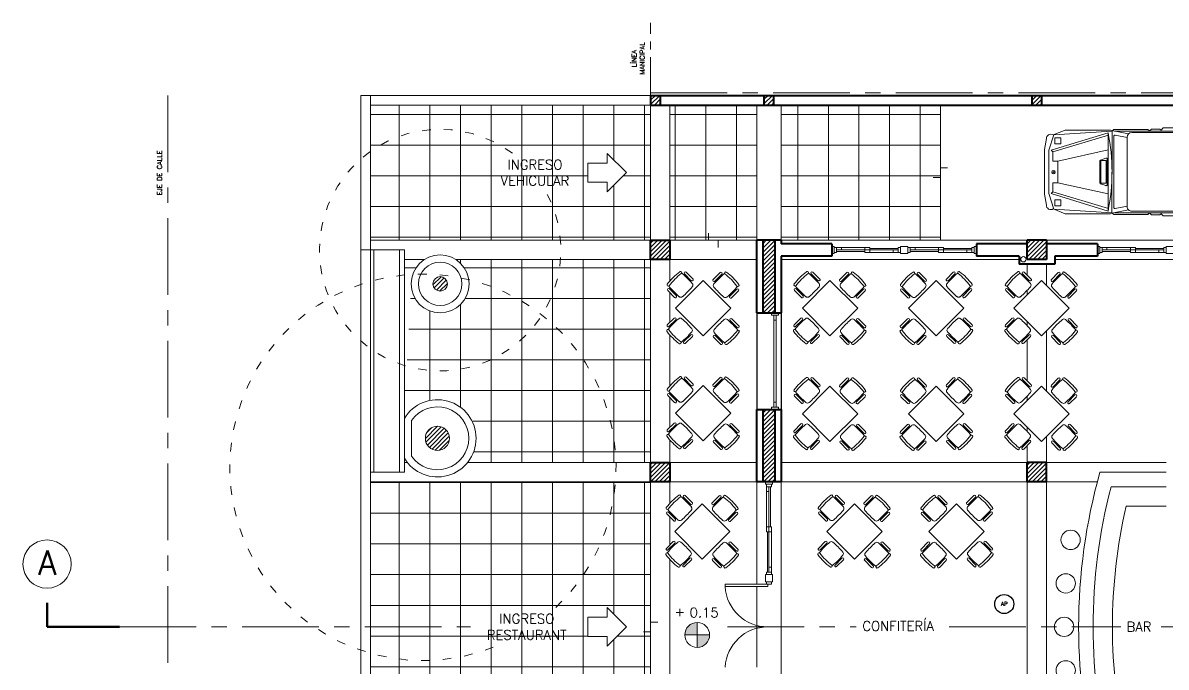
# Model space of a CAD drawing. Extents: x 1018 to 1352, y -109 to 184.
# Drawn here: x 1019.65 to 1043.32, y 116.91 to 130.24 of the extents above; entities that cross this region are included whole.
import ezdxf

# ---------------------------------------------------------------- set-up
doc = ezdxf.new("R2010")
doc.units = 0
doc.header["$LTSCALE"] = 0.5
doc.linetypes.add('ACAD_ISO03W100', pattern=[30, 12, -18])
doc.linetypes.add('CENTER', pattern=[50.8, 31.75, -6.35, 6.35, -6.35])
doc.layers.get('0').update_dxf_attribs({"linetype": 'CONTINUOUS'})
doc.layers.add('Cableado', color=100, linetype='CONTINUOUS')
for name, color, linetype, lineweight in [('Carpintería', 55, 'CONTINUOUS', 20), ('Detalles 01', 8, 'CONTINUOUS', 9), ('Equipamiento fijo', 31, 'CONTINUOUS', 13), ('Equipamiento movil', 33, 'CONTINUOUS', 9), ('Muros corte', 7, 'CONTINUOUS', 40), ('Muros vista', 253, 'CONTINUOUS', 25), ('Pisos', 252, 'CONTINUOUS', 18), ('Proyección', 4, 'ACAD_ISO03W100', 18), ('Punta 01', 6, 'CONTINUOUS', 9), ('Punta 015', 64, 'CONTINUOUS', 13), ('Punta 02', 11, 'CONTINUOUS', 20), ('Punta 05', 52, 'CONTINUOUS', 50), ('Tratamiento pisos', 251, 'CONTINUOUS', 9), ('Vehículos', 155, 'CONTINUOUS', 13), ('Vidrios', 147, 'CONTINUOUS', 13)]:
    doc.layers.add(name, color=color, linetype=linetype, lineweight=lineweight)
doc.styles.add('Texto 1 mm', font='simplex.shx', dxfattribs={"height": 0.1})
doc.styles.add('Texto 2 mm', font='simplex.shx', dxfattribs={"height": 0.2})
doc.styles.add('Texto 5 mm', font='simplex.shx', dxfattribs={"height": 0.5})
pattern_1 = [(0, (10.8031, -2.4661), (1e-16, 0.635), []), (90, (10.8031, -2.4661), (-0.635, 2e-16), [])]
pattern_2 = [(45, (10.88055, -3.54249), (-0.0449012806, 0.0449012806), [])]

# ---------------------------------------------------------------- blocks, each defined once
blk = doc.blocks.new('A$C30F00F99')
for p, q in [((0.065, 1.448), (0.065, 3.9)), ((1.704, 3.95), (0.115, 3.95)), ((1.754, 1.448), (1.754, 3.9)), ((0.093, 3.668), (0.093, 1.807)), ((1.626, 3.768), (0.193, 3.768)), ((1.726, 3.668), (1.726, 1.807)), ((0.122, 1.736), (0.054, 1.395)), ((0.198, 1.707), (0.152, 1.458)), ((1.626, 1.707), (0.193, 1.707)), ((1.621, 1.707), (1.667, 1.458)), ((1.697, 1.736), (1.765, 1.395)), ((1.647, 1.435), (0.172, 1.435)), ((1.765, 1.395), (0.056, 1.399)), ((0.495, 0.168), (0.152, 1.323)), ((1.144, 1.274), (0.676, 1.274)), ((0.676, 1.274), (0.676, 1.166)), ((1.134, 0.274), (1.367, 1.319)), ((1.144, 1.166), (1.144, 1.274)), ((1.326, 0.168), (1.669, 1.323)), ((1.72, 1.313), (1.36, 0.134)), ((0.676, 1.166), (1.144, 1.166)), ((0.33, 0.336), (0.205, 0.336)), ((0.205, 0.336), (0.205, 0.209)), ((0.33, 0.209), (0.33, 0.336)), ((1.134, 0.274), (0.687, 0.274)), ((1.134, 0.168), (1.134, 0.274)), ((1.489, 0.209), (1.489, 0.336)), ((1.489, 0.336), (1.614, 0.336)), ((1.614, 0.336), (1.614, 0.209)), ((0.205, 0.209), (0.33, 0.209)), ((0.915, 0.184), (0.885, 0.206)), ((0.915, 0.184), (0.944, 0.206)), ((0.915, 0.148), (0.915, 0.184)), ((1.326, 0.168), (1.134, 0.168)), ((1.36, 0.134), (1.326, 0.168)), ((1.614, 0.209), (1.489, 0.209))]:
    blk.add_line(p, q)
for points in [[(0, 3.918), (0, 2.454), (0.044, 2.417), (0.023, 2.383), (0.023, 2.211), (0.06, 2.172), (0.031, 2.135), (0.031, 1.436), (0.058, 1.402), (0.043, 1.368), (0.043, 0.425), (0.145, 0.177, 0.590762), (0.221, 0.036), (0.448, 0), (1.372, 0), (1.598, 0.036, 0.590762), (1.675, 0.177), (1.776, 0.425), (1.776, 1.368), (1.762, 1.402), (1.789, 1.436), (1.789, 2.135), (1.76, 2.172), (1.796, 2.211), (1.796, 2.383), (1.775, 2.417), (1.819, 2.454), (1.819, 3.918, 0.468554), (1.737, 4.009), (0.082, 4.009, 0.468554)], [(0.387, 3.906, -0.414214), (0.407, 3.926), (0.83, 3.926, -0.414214), (0.85, 3.906), (0.85, 3.823, -0.414214), (0.83, 3.803), (0.407, 3.803, -0.414214), (0.387, 3.823)], [(1.432, 3.906, 0.414214), (1.412, 3.926), (0.99, 3.926, 0.414214), (0.97, 3.906), (0.97, 3.823, 0.414214), (0.99, 3.803), (1.412, 3.803, 0.414214), (1.432, 3.823)], [(0.645, 1.295), (0.841, 1.295), (0.98, 1.295), (1.176, 1.295, -0.515671), (1.195, 1.269), (1.157, 1.159, -0.319548), (1.138, 1.145), (0.962, 1.145), (0.859, 1.145), (0.683, 1.145, -0.319548), (0.664, 1.159), (0.626, 1.269, -0.515671)]]:
    blk.add_lwpolyline(points, format="xyb", close=True)
for points in [[(1.485, 3.768), (1.485, 3.95)], [(1.695, 3.74), (1.754, 3.855)], [(1.754, 3.688), (1.754, 3.756), (1.723, 3.692)], [(1.754, 2.412), (1.775, 2.417)], [(0.064, 1.395), (0.141, 0.189), (0.461, 0.086)], [(0.101, 1.313), (0.461, 0.134), (0.495, 0.168), (0.687, 0.168), (0.687, 0.274), (0.454, 1.319)], [(1.72, 1.313), (0.101, 1.313)], [(1.757, 1.395), (1.68, 0.189), (1.36, 0.086)], [(1.36, 0.086), (0.461, 0.086)]]:
    blk.add_lwpolyline(points)
blk.add_lwpolyline([(1.72, 1.313, 0.103517), (0.101, 1.313, -1.887166)], format="xyb")
blk.add_circle((0.915, 0.184), 0.0367)
for centre, radius, start, end in [((0.115, 3.9), 0.05, 90, 180), ((1.704, 3.9), 0.05, 0, 90), ((0.193, 3.668), 0.1, 90, 180), ((1.626, 3.668), 0.1, 0, 90), ((0.193, 1.807), 0.1, 180, 270), ((1.626, 1.807), 0.1, 270, 0), ((0.172, 1.455), 0.02, 169.5085, 270), ((1.647, 1.455), 0.02, 270, 10.4915)]:
    blk.add_arc(centre, radius, start, end)
blk = doc.blocks.new('Mesa con sillas')
at = {"layer": 'Equipamiento movil'}
for p, q in [((-0.574, -0.028), (-0.001, 0.545)), ((-0.394, 0.665), (-0.251, 0.523)), ((-0.217, 0.557), (-0.359, 0.7)), ((-0.34, 0.612), (-0.357, 0.595)), ((-0.305, 0.576), (-0.321, 0.56)), ((-0.001, 0.545), (0.572, -0.028)), ((0.362, 0.708), (0.22, 0.565)), ((0.254, 0.531), (0.397, 0.674)), ((0.324, 0.568), (0.307, 0.584)), ((0.36, 0.604), (0.343, 0.62)), ((-0.739, 0.32), (-0.596, 0.178)), ((-0.562, 0.212), (-0.705, 0.354)), ((-0.635, 0.317), (-0.651, 0.301)), ((-0.599, 0.282), (-0.615, 0.265)), ((0.708, 0.363), (0.565, 0.22)), ((0.599, 0.186), (0.742, 0.328)), ((0.618, 0.273), (0.602, 0.29)), ((0.654, 0.309), (0.638, 0.326)), ((-0.001, -0.6), (-0.574, -0.028)), ((0.572, -0.028), (-0.001, -0.6)), ((-0.604, -0.241), (-0.746, -0.384)), ((-0.712, -0.418), (-0.569, -0.276)), ((-0.659, -0.365), (-0.642, -0.381)), ((-0.623, -0.329), (-0.607, -0.345)), ((0.55, -0.285), (0.692, -0.428)), ((0.726, -0.394), (0.584, -0.251)), ((0.587, -0.355), (0.603, -0.339)), ((0.622, -0.391), (0.639, -0.375)), ((-0.258, -0.586), (-0.401, -0.729)), ((-0.367, -0.763), (-0.224, -0.621)), ((-0.364, -0.659), (-0.348, -0.676)), ((-0.328, -0.624), (-0.312, -0.64)), ((0.204, -0.631), (0.347, -0.773)), ((0.381, -0.739), (0.239, -0.596)), ((0.292, -0.65), (0.308, -0.634)), ((0.328, -0.685), (0.344, -0.669)), ((0.733, -0.527), (0.734, -0.527))]:
    blk.add_line(p, q, dxfattribs=at)
for centre, radius, start, end in [((-0.477, 0.687), 0.0255, 315.6251, 118.6369), ((0.38, 0.691), 0.0242, 315, 135), ((0.48, 0.695), 0.0255, 61.3631, 224.3749), ((-0.318, -0.352), 1.342, 37.131, 52.869), ((0.321, -0.36), 1.342, 127.131, 142.869), ((0.321, -0.36), 1.291, 127.131, 142.869), ((-1.736, -0.837), 1.988, 40.8183, 49.7755), ((-0.377, 0.683), 0.0242, 45, 225), ((-0.234, 0.54), 0.0242, 225, 45), ((0.237, 0.548), 0.0242, 135, 315), ((1.739, -0.828), 1.988, 130.2245, 139.1817), ((-0.318, -0.352), 1.291, 37.131, 52.869), ((-0.726, 0.437), 0.0255, 151.3631, 314.3749), ((-0.722, 0.337), 0.0242, 45, 225), ((0.797, 1.696), 1.988, 220.2245, 229.1817), ((-1.736, 1.696), 1.988, 310.8183, 319.1817), ((-0.269, 0.43), 0.0505, 319.1817, 40.8183), ((0.272, 0.438), 0.0505, 139.1817, 220.8183), ((1.739, 1.705), 1.988, 220.8183, 229.1817), ((-0.794, 1.705), 1.988, 310.8183, 319.7755), ((0.725, 0.345), 0.0242, 315, 135), ((0.729, 0.446), 0.0255, 225.6251, 28.6369), ((-0.579, 0.195), 0.0242, 225, 45), ((-0.469, 0.23), 0.0505, 229.1817, 310.8183), ((0.472, 0.238), 0.0505, 229.1817, 310.8183), ((0.582, 0.203), 0.0242, 135, 315), ((-0.587, -0.258), 0.0242, 315, 135), ((-0.729, -0.401), 0.0242, 135, 315), ((0.79, -1.76), 1.988, 130.8183, 139.7755), ((-0.477, -0.294), 0.0505, 49.1817, 130.8183), ((-1.743, -1.76), 1.988, 40.8183, 49.1817), ((-0.277, -0.494), 0.0505, 319.1817, 40.8183), ((0.257, -0.503), 0.0505, 139.1817, 220.8183), ((1.723, -1.77), 1.988, 130.8183, 139.1817), ((0.457, -0.304), 0.0505, 49.1817, 130.8183), ((-0.81, -1.77), 1.988, 40.2245, 49.1817), ((0.567, -0.268), 0.0242, 45, 225), ((0.709, -0.411), 0.0242, 225, 45), ((-0.734, -0.501), 0.0255, 45.6251, 208.6369), ((0.314, 0.296), 1.342, 217.131, 232.869), ((0.317, 0.3), 1.296, 217.1584, 232.8416), ((-1.743, 0.773), 1.988, 310.2245, 319.1817), ((-0.241, -0.604), 0.0242, 315, 135), ((0.222, -0.613), 0.0242, 45, 225), ((1.723, 0.763), 1.988, 220.8183, 229.7755), ((-0.333, 0.287), 1.291, 307.131, 322.869), ((-0.333, 0.287), 1.342, 307.131, 322.869), ((0.714, -0.511), 0.0255, 331.3631, 134.3749), ((-0.484, -0.751), 0.0255, 241.3631, 44.3749), ((-0.384, -0.746), 0.0242, 135, 315), ((0.364, -0.756), 0.0242, 225, 45), ((0.464, -0.761), 0.0255, 135.6251, 298.6369)]:
    blk.add_arc(centre, radius, start, end, dxfattribs=at)

msp = doc.modelspace()

# ---------------------------------------------------------------- hatches: boundary and pattern name
at = {"layer": 'Detalles 01'}
h = msp.add_hatch(dxfattribs=at)
h.set_pattern_fill('ANSI31', color=256, scale=0.02, style=0)
h.set_pattern_definition(pattern_2)
h.paths.add_polyline_path([(1032.849, 128.739), (1032.649, 128.739), (1032.649, 128.539), (1032.849, 128.539)])
h = msp.add_hatch(dxfattribs=at)
h.set_pattern_fill('ANSI31', color=256, scale=0.02, style=0)
h.set_pattern_definition(pattern_2)
h.paths.add_polyline_path([(1034.999, 128.539), (1035.199, 128.539), (1035.199, 128.739), (1034.999, 128.739)])
h = msp.add_hatch(dxfattribs=at)
h.set_pattern_fill('ANSI31', color=256, scale=0.02, style=0)
h.set_pattern_definition(pattern_2)
h.paths.add_polyline_path([(1040.749, 128.739), (1040.549, 128.739), (1040.549, 128.539), (1040.749, 128.539)])
h = msp.add_hatch(dxfattribs=at)
h.set_pattern_fill('ANSI31', color=256, scale=0.02, style=0)
h.set_pattern_definition(pattern_2)
h.paths.add_polyline_path([(1033.049, 125.339), (1033.049, 125.739), (1032.649, 125.739), (1032.649, 125.339)])
h = msp.add_hatch(dxfattribs=at)
h.set_pattern_fill('ANSI31', color=256, scale=0.02, style=0)
h.set_pattern_definition(pattern_2)
h.paths.add_polyline_path([(1035.219, 125.739), (1034.979, 125.739), (1034.979, 124.239), (1035.219, 124.239)])
h = msp.add_hatch(dxfattribs=at)
h.set_pattern_fill('ANSI31', color=256, scale=0.02, style=0)
h.set_pattern_definition(pattern_2)
h.paths.add_polyline_path([(1040.449, 125.339), (1040.849, 125.339), (1040.849, 125.739), (1040.449, 125.739)])
h = msp.add_hatch(dxfattribs=at)
h.set_pattern_fill('ANSI31', color=256, scale=0.02, style=0)
h.set_pattern_definition(pattern_2)
h.paths.add_polyline_path([(1034.979, 120.739), (1035.219, 120.739), (1035.219, 122.239), (1034.979, 122.239)])
h = msp.add_hatch(dxfattribs=at)
h.set_pattern_fill('ANSI31', color=256, scale=0.02, style=0)
h.set_pattern_definition(pattern_2)
h.paths.add_polyline_path([(1033.049, 120.739), (1033.049, 121.139), (1032.649, 121.139), (1032.649, 120.739)])
h = msp.add_hatch(dxfattribs=at)
h.set_pattern_fill('ANSI31', color=256, scale=0.02, style=0)
h.set_pattern_definition(pattern_2)
h.paths.add_polyline_path([(1040.849, 121.139), (1040.449, 121.139), (1040.449, 120.739), (1040.849, 120.739)])
at = {"layer": 'Tratamiento pisos'}
h = msp.add_hatch(dxfattribs=at)
h.set_pattern_fill('NET,_O', color=256, scale=0.2)
h.set_pattern_definition(pattern_1)
h.paths.add_polyline_path([(1026.849, 128.539), (1026.849, 125.739), (1032.649, 125.739), (1032.649, 128.539)])
h.paths.add_polyline_path([(1031.349, 127.339), (1031.749, 127.339), (1031.749, 127.539), (1032.149, 127.139), (1031.749, 126.739), (1031.749, 126.939), (1031.349, 126.939)], flags=16)
h = msp.add_hatch(dxfattribs=at)
h.set_pattern_fill('NET,_O', color=256, scale=0.2)
h.set_pattern_definition(pattern_1)
h.paths.add_polyline_path([(1034.849, 128.539), (1033.049, 128.539), (1033.049, 125.739), (1034.849, 125.739)])
h = msp.add_hatch(dxfattribs=at)
h.set_pattern_fill('NET,_O', color=256, scale=0.2)
h.set_pattern_definition(pattern_1)
h.paths.add_polyline_path([(1035.349, 128.539), (1035.349, 125.739), (1038.649, 125.739), (1038.649, 128.539)])
h = msp.add_hatch(dxfattribs=at)
h.set_pattern_fill('NET,_O', color=256, scale=0.2)
h.set_pattern_definition(pattern_1)
h.paths.add_polyline_path([(1030.397, 124.192, -0.338032), (1027.549, 123.149), (1027.549, 122.054, -1.069966), (1028.857, 121.139), (1031.933, 121.139, 0.224315)])
h.paths.add_polyline_path([(1030.397, 124.192, 0.106381), (1028.883, 124.926, -0.037573), (1028.89, 124.837, -1), (1027.69, 124.837), (1027.603, 123.133, 0.33168)])
h.paths.add_polyline_path([(1027.962, 125.339), (1027.549, 125.339), (1027.549, 125.022, -0.010967), (1027.724, 125.035, -0.165353)])
h.paths.add_polyline_path([(1030.397, 124.192, 0.122816), (1030.782, 125.339), (1028.618, 125.339, -0.213799), (1028.883, 124.926, -0.106381)])
h.paths.add_polyline_path([(1032.649, 125.339), (1030.782, 125.339, -0.122816), (1030.397, 124.192, -0.224315), (1031.933, 121.139), (1032.649, 121.139)])
h = msp.add_hatch(dxfattribs=at)
h.set_pattern_fill('ANSI31', color=256, scale=0.02, style=0)
h.set_pattern_definition([(45, (10.88055, -3.396814), (-0.0449012806, 0.0449012806), [])])
h.paths.add_polyline_path([(1028.44, 124.837, 1), (1028.14, 124.837, 1)])
h = msp.add_hatch(dxfattribs=at)
h.set_pattern_fill('ANSI31', color=256, scale=0.02, style=0)
h.set_pattern_definition([(45, (10.88055, -3.81447), (-0.0449012806, 0.0449012806), [])])
h.paths.add_polyline_path([(1028.484, 121.641, 1), (1027.984, 121.641, 1)])
h = msp.add_hatch(dxfattribs=at)
h.set_pattern_fill('NET,_O', color=256, scale=0.2)
h.set_pattern_definition(pattern_1)
h.paths.add_polyline_path([(1026.849, 115.92), (1026.849, 114.739), (1027.894, 114.739, -0.38621), (1028.634, 114.739), (1030.022, 114.739, 0.552415)], flags=16)
h.paths.add_polyline_path([(1030.022, 114.739), (1032.649, 114.739), (1032.649, 117.739), (1032.149, 117.739), (1031.749, 117.339), (1031.749, 117.539), (1031.349, 117.539), (1031.349, 117.739), (1026.849, 117.739), (1026.849, 115.92, -0.552415)])
h.paths.add_polyline_path([(1031.349, 117.739), (1031.349, 117.939), (1031.749, 117.939), (1031.749, 118.139), (1032.149, 117.739), (1032.649, 117.739), (1032.649, 120.739), (1026.849, 120.739), (1026.849, 117.739)])
at = {"layer": 'Vidrios', "linetype": 'Continuous'}
h = msp.add_hatch(color=256, dxfattribs=at)
h.paths.add_polyline_path([(1033.613, 117.829, 0.414214), (1033.356, 117.572), (1033.613, 117.572)])
h.paths.add_polyline_path([(1033.869, 117.572), (1033.613, 117.572), (1033.613, 117.316, 0.414214)])

# ---------------------------------------------------------------- linework, layer by layer
at = {"layer": 'Cableado'}
msp.add_circle((1039.971, 118.211), 0.198, dxfattribs=at)
at = {"layer": 'Carpintería'}
for p, q in [((1036.449, 125.614), (1036.399, 125.614)), ((1036.449, 125.614), (1036.449, 125.464)), ((1036.449, 125.589), (1036.499, 125.589)), ((1036.449, 125.489), (1036.499, 125.489)), ((1036.499, 125.589), (1036.499, 125.489)), ((1037.186, 125.589), (1036.499, 125.589)), ((1037.774, 125.539), (1036.499, 125.539)), ((1036.599, 125.589), (1036.599, 125.539)), ((1037.086, 125.589), (1037.086, 125.489)), ((1037.086, 125.489), (1037.774, 125.489)), ((1037.186, 125.589), (1037.186, 125.489)), ((1037.674, 125.539), (1037.674, 125.489)), ((1037.824, 125.589), (1037.774, 125.589)), ((1037.774, 125.489), (1037.774, 125.589)), ((1037.824, 125.489), (1037.774, 125.489)), ((1037.974, 125.614), (1037.824, 125.614)), ((1037.824, 125.614), (1037.824, 125.464)), ((1037.974, 125.614), (1037.974, 125.464)), ((1037.974, 125.589), (1038.024, 125.589)), ((1038.024, 125.489), (1037.974, 125.489)), ((1038.024, 125.589), (1038.024, 125.489)), ((1038.711, 125.589), (1038.024, 125.589)), ((1039.299, 125.539), (1038.024, 125.539)), ((1038.124, 125.589), (1038.124, 125.539)), ((1038.611, 125.589), (1038.611, 125.489)), ((1038.611, 125.489), (1039.299, 125.489)), ((1038.711, 125.589), (1038.711, 125.489)), ((1039.199, 125.539), (1039.199, 125.489)), ((1039.299, 125.589), (1039.299, 125.489)), ((1039.349, 125.589), (1039.299, 125.589)), ((1039.349, 125.489), (1039.299, 125.489)), ((1039.349, 125.614), (1039.349, 125.464)), ((1039.349, 125.614), (1039.399, 125.614)), ((1041.949, 125.614), (1041.899, 125.614)), ((1041.949, 125.614), (1041.949, 125.464)), ((1041.949, 125.589), (1041.999, 125.589)), ((1041.949, 125.489), (1041.999, 125.489)), ((1041.999, 125.589), (1041.999, 125.489)), ((1042.686, 125.589), (1041.999, 125.589)), ((1043.274, 125.539), (1041.999, 125.539)), ((1042.099, 125.589), (1042.099, 125.539)), ((1042.586, 125.589), (1042.586, 125.489)), ((1042.586, 125.489), (1043.274, 125.489)), ((1042.686, 125.589), (1042.686, 125.489)), ((1043.174, 125.539), (1043.174, 125.489)), ((1043.324, 125.589), (1043.274, 125.589)), ((1043.274, 125.489), (1043.274, 125.589)), ((1043.324, 125.489), (1043.274, 125.489)), ((1043.474, 125.614), (1043.324, 125.614)), ((1043.324, 125.614), (1043.324, 125.464)), ((1036.449, 125.464), (1036.399, 125.464)), ((1037.974, 125.464), (1037.824, 125.464)), ((1039.349, 125.464), (1039.399, 125.464)), ((1041.949, 125.464), (1041.899, 125.464)), ((1043.474, 125.464), (1043.324, 125.464)), ((1035.149, 124.239), (1035.149, 124.189)), ((1035.149, 124.189), (1035.299, 124.189)), ((1035.199, 124.189), (1035.199, 122.289)), ((1035.199, 124.089), (1035.249, 124.089)), ((1035.249, 124.189), (1035.249, 122.289)), ((1035.299, 124.239), (1035.299, 124.189)), ((1035.149, 122.289), (1035.299, 122.289)), ((1035.149, 122.289), (1035.149, 122.239)), ((1035.199, 122.389), (1035.249, 122.389)), ((1035.299, 122.289), (1035.299, 122.239)), ((1035.024, 120.739), (1035.024, 120.689)), ((1035.174, 120.689), (1035.024, 120.689)), ((1035.049, 120.689), (1035.049, 120.639)), ((1035.149, 120.639), (1035.049, 120.639)), ((1035.049, 120.639), (1035.049, 119.706)), ((1035.099, 120.539), (1035.049, 120.539)), ((1035.099, 120.639), (1035.099, 118.872)), ((1035.149, 120.689), (1035.149, 120.639)), ((1035.174, 120.739), (1035.174, 120.689)), ((1035.149, 119.806), (1035.049, 119.806)), ((1035.149, 119.806), (1035.149, 118.872)), ((1035.149, 119.706), (1035.049, 119.706)), ((1035.049, 118.822), (1035.049, 118.872)), ((1035.049, 118.872), (1035.149, 118.872)), ((1035.099, 118.972), (1035.149, 118.972)), ((1035.149, 118.872), (1035.149, 118.822)), ((1034.19, 118.622), (1035.074, 118.622)), ((1034.19, 118.622), (1034.19, 118.572)), ((1035.024, 118.822), (1035.024, 118.672)), ((1035.024, 118.822), (1035.174, 118.822)), ((1035.024, 118.672), (1035.174, 118.672)), ((1035.049, 118.672), (1035.049, 118.622)), ((1035.149, 118.622), (1035.049, 118.622)), ((1035.074, 118.622), (1035.074, 118.572)), ((1035.149, 118.672), (1035.149, 118.622)), ((1035.174, 118.822), (1035.174, 118.672)), ((1034.19, 118.572), (1035.074, 118.572))]:
    msp.add_line(p, q, dxfattribs=at)
at = {"layer": 'Detalles 01', "linetype": 'CENTER', "ltscale": 0.05}
msp.add_line((1032.649, 128.739), (1032.649, 130.239), dxfattribs=at)
at = {"layer": 'Detalles 01', "linetype": 'CENTER', "ltscale": 0.1}
for p, q in [((1022.649, 128.739), (1022.649, 106.739)), ((1032.649, 128.789), (1074.699, 128.789)), ((1021.649, 117.739), (1028.92, 117.739)), ((1034.239, 117.739), (1036.906, 117.739)), ((1038.831, 117.739), (1042.383, 117.739)), ((1043.219, 117.739), (1046.599, 117.739))]:
    msp.add_line(p, q, dxfattribs=at)
at = {"layer": 'Detalles 01'}
for p, q in [((1038.799, 127.239), (1038.649, 127.239)), ((1038.649, 127.039), (1038.499, 127.039)), ((1033.849, 125.889), (1033.849, 125.739)), ((1034.049, 125.739), (1034.049, 125.589)), ((1036.499, 125.509), (1037.086, 125.509)), ((1037.186, 125.569), (1037.774, 125.569)), ((1038.024, 125.509), (1038.611, 125.509)), ((1038.711, 125.569), (1039.299, 125.569)), ((1041.999, 125.509), (1042.586, 125.509)), ((1042.686, 125.569), (1043.274, 125.569)), ((1035.129, 120.639), (1035.129, 119.806)), ((1035.069, 119.706), (1035.069, 118.872)), ((1032.799, 117.839), (1032.649, 117.839)), ((1032.649, 117.639), (1032.499, 117.639))]:
    msp.add_line(p, q, dxfattribs=at)
msp.add_circle((1040.368, 125.347), 0.055, dxfattribs=at)
for centre, start, end in [((1035.075, 118.625), 183.4083, 269.9284), ((1035.075, 116.853), 90.0716, 176.5917)]:
    msp.add_arc(centre, 0.886, start, end, dxfattribs=at)
at = {"layer": 'Equipamiento fijo'}
for p, q in [((1027.549, 122.054), (1027.549, 121.228)), ((1027.699, 122.01), (1027.699, 121.272)), ((1041.953, 120.939), (1043.324, 120.939)), ((1042.182, 120.639), (1043.324, 120.639)), ((1042.496, 120.239), (1043.324, 120.239))]:
    msp.add_line(p, q, dxfattribs=at)
for radius in [0.6, 0.45]:
    msp.add_circle((1028.29, 124.837), radius, dxfattribs=at)
for centre, radius, start, end in [((1028.234, 121.641), 0.8, 211.0809, 148.9191), ((1028.234, 121.641), 0.65, 214.5825, 145.4175), ((1053.327, 117.739), 11.815, 164.2861, 195.7139), ((1053.327, 117.739), 11.515, 165.4137, 194.5863), ((1053.327, 117.739), 11.115, 167.0022, 192.9978)]:
    msp.add_arc(centre, radius, start, end, dxfattribs=at)
at = {"layer": 'Equipamiento movil'}
for centre in [(1041.346, 119.539), (1041.245, 118.639), (1041.211, 117.739), (1041.245, 116.839)]:
    msp.add_circle(centre, 0.2, dxfattribs=at)
at = {"layer": 'Muros corte'}
for p, q in [((1032.649, 128.739), (1074.649, 128.739)), ((1032.649, 128.739), (1032.649, 128.539)), ((1032.849, 128.739), (1032.849, 128.539)), ((1034.999, 128.539), (1034.999, 128.739)), ((1035.199, 128.539), (1035.199, 128.739)), ((1040.549, 128.539), (1040.549, 128.739)), ((1040.749, 128.539), (1040.749, 128.739)), ((1032.649, 128.539), (1074.649, 128.539)), ((1032.649, 125.739), (1033.049, 125.739)), ((1032.649, 125.339), (1032.649, 125.739)), ((1033.049, 125.739), (1033.049, 125.339)), ((1035.349, 125.739), (1034.849, 125.739)), ((1034.849, 124.239), (1034.849, 125.739)), ((1034.979, 124.239), (1034.979, 125.739)), ((1035.219, 125.739), (1035.219, 124.239)), ((1035.349, 125.739), (1035.349, 125.664)), ((1040.849, 125.739), (1040.449, 125.739)), ((1040.449, 125.339), (1040.449, 125.739)), ((1040.849, 125.739), (1040.849, 125.339)), ((1036.399, 125.664), (1035.349, 125.664)), ((1036.399, 125.664), (1036.399, 125.414)), ((1040.449, 125.664), (1039.399, 125.664)), ((1039.399, 125.664), (1039.399, 125.414)), ((1041.899, 125.664), (1040.849, 125.664)), ((1041.899, 125.664), (1041.899, 125.414)), ((1033.049, 125.339), (1032.649, 125.339)), ((1035.349, 125.414), (1035.349, 124.239)), ((1036.399, 125.414), (1035.349, 125.414)), ((1040.279, 125.414), (1039.399, 125.414)), ((1040.279, 125.414), (1040.279, 125.244)), ((1041.019, 125.244), (1040.279, 125.244)), ((1040.849, 125.339), (1040.449, 125.339)), ((1041.899, 125.414), (1041.019, 125.414)), ((1041.019, 125.414), (1041.019, 125.244)), ((1034.849, 124.239), (1035.349, 124.239)), ((1034.849, 120.739), (1034.849, 122.239)), ((1034.849, 122.239), (1035.349, 122.239)), ((1034.979, 120.739), (1034.979, 122.239)), ((1035.219, 122.239), (1035.219, 120.739)), ((1035.349, 122.239), (1035.349, 120.739)), ((1032.649, 121.139), (1033.049, 121.139)), ((1032.649, 120.739), (1032.649, 121.139)), ((1033.049, 121.139), (1033.049, 120.739)), ((1040.849, 121.139), (1040.449, 121.139)), ((1040.449, 120.739), (1040.449, 121.139)), ((1040.849, 120.739), (1040.849, 121.139)), ((1033.049, 120.739), (1032.649, 120.739)), ((1035.349, 120.739), (1034.849, 120.739)), ((1040.849, 120.739), (1040.449, 120.739))]:
    msp.add_line(p, q, dxfattribs=at)
at = {"layer": 'Muros vista'}
for p, q in [((1034.849, 124.239), (1034.849, 122.239)), ((1035.349, 124.239), (1035.349, 122.239))]:
    msp.add_line(p, q, dxfattribs=at)
at = {"layer": 'Pisos'}
for p, q in [((1026.649, 128.739), (1026.649, 106.739)), ((1032.649, 128.739), (1026.649, 128.739)), ((1038.649, 128.539), (1038.649, 125.739)), ((1034.849, 125.739), (1033.049, 125.739)), ((1040.449, 125.739), (1035.349, 125.739)), ((1045.949, 125.739), (1040.849, 125.739)), ((1027.549, 125.539), (1026.649, 125.539)), ((1026.849, 125.539), (1026.849, 120.939)), ((1026.919, 125.539), (1026.919, 120.939)), ((1027.449, 125.539), (1027.449, 120.939)), ((1027.549, 125.539), (1027.549, 122.054)), ((1032.649, 125.339), (1032.649, 121.139)), ((1027.549, 121.228), (1027.549, 120.939)), ((1027.549, 120.939), (1026.849, 120.939)), ((1032.649, 120.739), (1032.649, 114.739))]:
    msp.add_line(p, q, dxfattribs=at)
at = {"layer": 'Proyección', "ltscale": 0.03}
for centre, radius, start, end in [((1028.29, 125.537), 2.5, 53.2262, 28.7511), ((1027.934, 121.041), 4, 313.4989, 292.2731)]:
    msp.add_arc(centre, radius, start, end, dxfattribs=at)
at = {"layer": 'Punta 01', "linetype": 'Continuous'}
for p, q in [((1033.178, 118.038), (1033.328, 118.038)), ((1033.253, 117.963), (1033.253, 118.113))]:
    msp.add_line(p, q, dxfattribs=at)
at = {"layer": 'Punta 015', "linetype": 'Continuous'}
for p, q in [((1033.613, 117.829), (1033.613, 117.316)), ((1033.356, 117.572), (1033.869, 117.572))]:
    msp.add_line(p, q, dxfattribs=at)
msp.add_circle((1033.613, 117.572), 0.257, dxfattribs=at)
at = {"layer": 'Punta 02'}
for p, q in [((1031.749, 127.539), (1031.749, 127.339)), ((1031.749, 127.539), (1032.149, 127.139)), ((1031.349, 127.339), (1031.349, 126.939)), ((1031.749, 127.339), (1031.349, 127.339)), ((1031.749, 126.739), (1032.149, 127.139)), ((1031.749, 126.939), (1031.349, 126.939)), ((1031.749, 126.939), (1031.749, 126.739)), ((1031.749, 118.139), (1031.749, 117.939)), ((1031.749, 118.139), (1032.149, 117.739)), ((1031.349, 117.939), (1031.349, 117.539)), ((1031.749, 117.939), (1031.349, 117.939)), ((1031.749, 117.339), (1032.149, 117.739)), ((1031.749, 117.539), (1031.349, 117.539)), ((1031.749, 117.539), (1031.749, 117.339))]:
    msp.add_line(p, q, dxfattribs=at)
for centre, radius in [((1028.29, 124.837), 0.15), ((1028.234, 121.641), 0.25), ((1020.149, 119.039), 0.5)]:
    msp.add_circle(centre, radius, dxfattribs=at)
at = {"layer": 'Punta 05'}
for p, q in [((1020.149, 117.739), (1020.149, 118.239)), ((1021.649, 117.739), (1020.149, 117.739))]:
    msp.add_line(p, q, dxfattribs=at)
at = {"layer": 'Tratamiento pisos'}
for p, q in [((1026.849, 125.539), (1026.849, 128.739)), ((1032.649, 128.539), (1026.849, 128.539)), ((1032.649, 128.539), (1032.649, 125.739)), ((1033.049, 128.539), (1033.049, 125.739)), ((1034.849, 128.539), (1034.849, 125.739)), ((1035.349, 128.539), (1035.349, 125.739)), ((1032.649, 125.739), (1026.849, 125.739)), ((1027.962, 125.339), (1027.549, 125.339)), ((1032.649, 125.339), (1028.618, 125.339)), ((1033.049, 125.339), (1034.849, 125.339)), ((1033.049, 125.339), (1033.049, 124.898)), ((1040.279, 125.339), (1035.349, 125.339)), ((1040.449, 125.244), (1040.449, 125.016)), ((1040.849, 125.244), (1040.849, 124.8)), ((1041.019, 125.339), (1045.779, 125.339)), ((1040.449, 124.947), (1040.449, 124.914)), ((1033.049, 124.761), (1033.049, 124.723)), ((1033.049, 124.655), (1033.049, 124.042)), ((1040.449, 124.706), (1040.449, 124.615)), ((1033.049, 123.973), (1033.049, 123.937)), ((1040.449, 124.054), (1040.449, 123.971)), ((1040.849, 123.87), (1040.849, 122.61)), ((1033.049, 123.777), (1033.049, 122.726)), ((1040.449, 123.784), (1040.449, 123.75)), ((1040.449, 123.681), (1040.449, 122.826)), ((1040.449, 122.757), (1040.449, 122.724)), ((1033.049, 122.589), (1033.049, 122.551)), ((1033.049, 122.482), (1033.049, 121.87)), ((1040.449, 122.516), (1040.449, 122.425)), ((1033.049, 121.801), (1033.049, 121.764)), ((1040.449, 121.864), (1040.449, 121.78)), ((1033.049, 121.605), (1033.049, 121.139)), ((1040.449, 121.594), (1040.449, 121.56)), ((1040.449, 121.491), (1040.449, 121.139)), ((1040.849, 121.679), (1040.849, 121.139)), ((1027.611, 121.139), (1027.549, 121.139)), ((1032.649, 121.139), (1028.857, 121.139)), ((1033.049, 121.139), (1034.849, 121.139)), ((1035.349, 121.139), (1040.449, 121.139)), ((1040.849, 121.139), (1043.324, 121.139)), ((1026.849, 120.939), (1026.849, 114.539)), ((1032.649, 120.739), (1026.849, 120.739)), ((1033.049, 120.739), (1033.049, 120.297)), ((1033.049, 120.739), (1034.849, 120.739)), ((1034.849, 120.739), (1034.849, 118.622)), ((1035.349, 120.739), (1035.349, 114.739)), ((1035.349, 120.739), (1040.449, 120.739)), ((1040.449, 120.739), (1040.449, 114.739)), ((1040.849, 120.739), (1041.898, 120.739)), ((1040.849, 120.739), (1040.849, 114.739)), ((1033.049, 120.117), (1033.049, 120.081)), ((1033.049, 120.012), (1033.049, 119.438)), ((1033.049, 119.37), (1033.049, 119.335)), ((1033.049, 119.133), (1033.049, 116.348)), ((1034.849, 118.572), (1034.849, 116.906))]:
    msp.add_line(p, q, dxfattribs=at)

# ---------------------------------------------------------------- block references
at = {"layer": 'Equipamiento movil', "rotation": 270}
for p in [(1033.767, 124.334), (1036.391, 124.334), (1040.769, 124.334), (1033.767, 122.161), (1036.391, 122.144), (1040.769, 122.144), (1033.747, 119.711), (1036.895, 119.711)]:
    msp.add_blockref('Mesa con sillas', p, dxfattribs=at)
at = {"layer": 'Equipamiento movil', "xscale": -1}
for p, rotation in [((1038.532, 124.334), 90), ((1038.532, 122.144), 90), ((1038.957, 119.711), 90.00000000007819)]:
    msp.add_blockref('Mesa con sillas', p, dxfattribs=dict(at, rotation=rotation))
at = {"layer": 'Vehículos', "linetype": 'Continuous', "rotation": 270}
msp.add_blockref('A$C30F00F99', (1040.807, 128.065), dxfattribs=at)

# ---------------------------------------------------------------- texts
at = {"layer": 'Cableado', "insert": (1039.904, 118.256), "char_height": 0.0807, "attachment_point": 1, "style": 'Texto 5 mm'}
msp.add_mtext_dynamic_manual_height_columns('AP', width=19.34546, gutter_width=2.5, heights=[0], dxfattribs=at)
at = {"layer": 'Punta 01', "char_height": 0.1, "rotation": 90, "style": 'Texto 1 mm'}
for s, insert, width, attachment_point in [('LÍNEA MANICIPAL', (1032.258, 129.501), 0.7912, 2), ('EJE DE CALLE', (1022.429, 126.668), 1.06641, 1)]:
    msp.add_mtext(s, dxfattribs=dict(at, insert=insert, width=width, attachment_point=attachment_point))
at = {"layer": 'Punta 015', "linetype": 'Continuous', "insert": (1033.757, 118.035), "char_height": 0.2, "attachment_point": 5, "style": 'Texto 2 mm'}
msp.add_mtext('0.15', dxfattribs=at)
at = {"layer": 'Punta 02', "char_height": 0.2, "style": 'Texto 2 mm'}
for s, insert, width, attachment_point in [('INGRESO\\PVEHICULAR', (1030.253, 127.405), 1.4466, 2), ('INGRESO\\PRESTAURANT', (1030.083, 118.007), 2.07509, 2), ('CONFITERÍA', (1037.033, 117.857), 1.9266, 1), ('BAR', (1042.505, 117.841), 0.55771, 1)]:
    msp.add_mtext(s, dxfattribs=dict(at, insert=insert, width=width, attachment_point=attachment_point))
at = {"layer": 'Punta 05', "insert": (1019.963, 119.316), "char_height": 0.5, "width": 0.39986, "attachment_point": 1, "style": 'Texto 5 mm'}
msp.add_mtext('A', dxfattribs=at)

doc.saveas('drawing.dxf')
